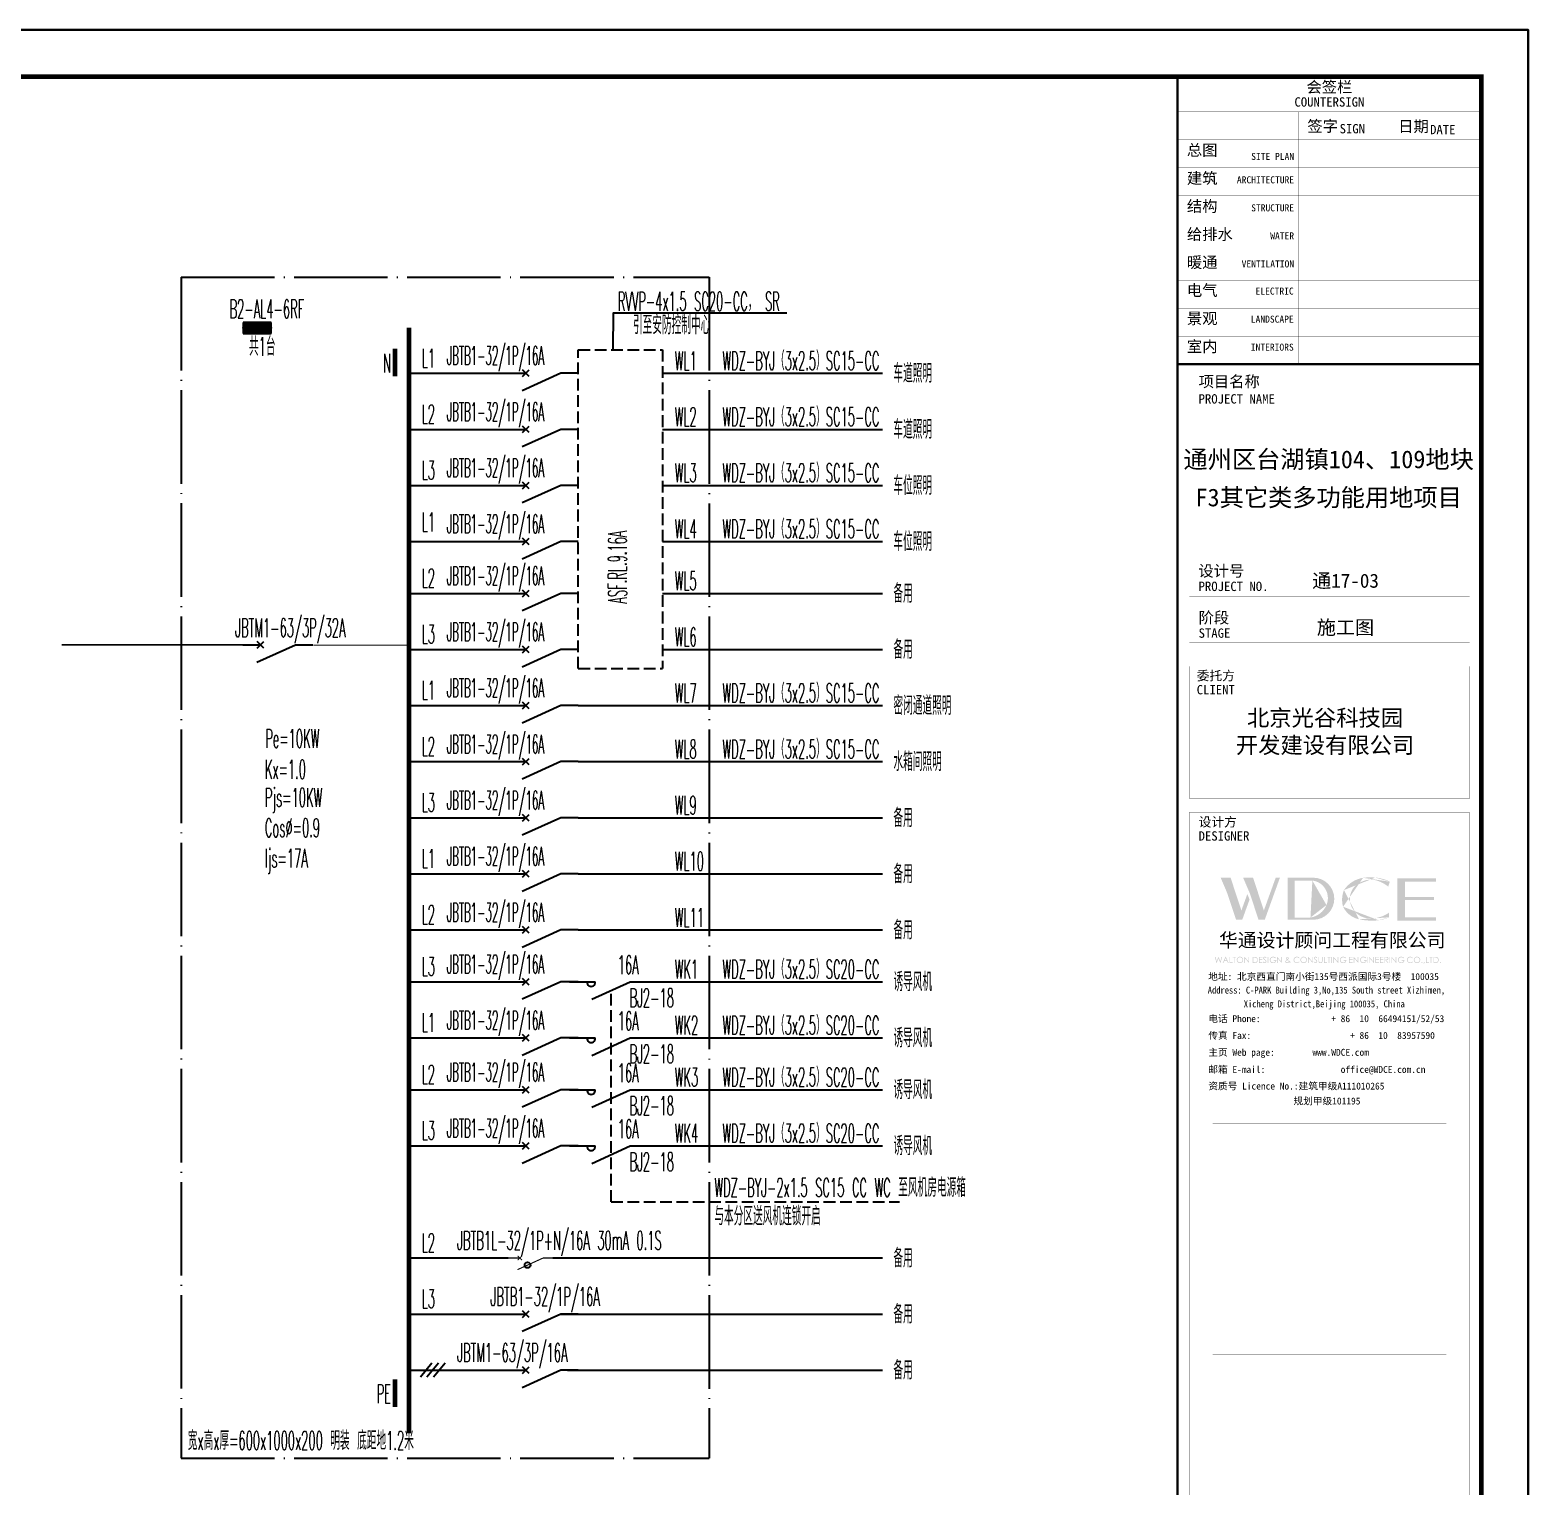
# Model space of a CAD drawing. Extents: x 776418 to 2076422, y -1170708 to 498544.
# Drawn here: x 1211635 to 1243693, y -583781 to -552632 of the extents above; entities that cross this region are included whole.
import ezdxf
from ezdxf.enums import TextEntityAlignment as Align

# ---------------------------------------------------------------- set-up
doc = ezdxf.new("R2010")
doc.units = 0
doc.header["$LTSCALE"] = 1000
doc.header["$MEASUREMENT"] = 0
for name, pattern in [('CONTINOUS', [0]), ('DASH', [0.35, 0.25, -0.1]), ('DOTE', [2.42, 2, -0.2, 0.02, -0.2])]:
    doc.linetypes.add(name, pattern=pattern)
doc.layers.get('0').update_dxf_attribs({"linetype": 'CONTINUOUS'})
for name, color, linetype in [('D-TEXT', 7, 'CONTINUOUS'), ('DIM-动力', 3, 'CONTINUOUS'), ('DQ', 255, 'CONTINOUS'), ('ELEMENT', 3, 'CONTINUOUS'), ('EQUIP-箱柜', 3, 'CONTINUOUS'), ('LAYER3', 7, 'DOTE'), ('SHEET_LINE', 6, 'CONTINUOUS'), ('SHEET_TEXT', 7, 'CONTINUOUS'), ('TEL_TITLE', 7, 'CONTINUOUS'), ('WIRE', 4, 'CONTINUOUS'), ('WIRE-动力', 2, 'CONTINUOUS'), ('WIRE-应急', 2, 'DASH'), ('WIRE-照明', 1, 'CONTINUOUS'), ('WIRE-通讯', 4, 'CONTINUOUS'), ('字', 7, 'CONTINUOUS')]:
    doc.layers.add(name, color=color, linetype=linetype)
doc.styles.add('_HZTXT', font='txt.shx', dxfattribs={"width": 0.8, "bigfont": 'HZTXT.shx'})
doc.styles.add('_TCH_LABEL', font='COMPLEX', dxfattribs={"bigfont": 'GBCBIG'})
doc.styles.get("Standard").update_dxf_attribs({"font": 'gbenor.shx', "bigfont": 'gbcbig.shx'})
doc.styles.add('华文细黑', font='STXIHEI.TTF')

# ---------------------------------------------------------------- blocks, each defined once
blk = doc.blocks.new('A$C00115E70')
at = {"layer": 'WIRE-通讯', "ltscale": 0.001}
blk.add_lwpolyline([(-84100, 59400), (0, 59400), (0, 0), (-84100, 0)], close=True, dxfattribs=at)
blk = doc.blocks.new('A$C69861949')
at = {"ltscale": 0.001}
h = blk.add_hatch(color=1, dxfattribs=at)
edge = h.paths.add_edge_path()
edge.add_line((6.19, 4.5), (5.72, 5.69))
edge.add_line((5.72, 5.69), (4.44, 2.16))
edge.add_line((4.44, 2.16), (2.13, 9.19))
edge.add_line((2.13, 9.19), (0, 9.19))
edge.add_arc((-16.38, 0.19), 18.69, 17.5872, 28.7762, ccw=False)
edge.add_line((1.43, 5.84), (3.29, 0.2))
edge.add_line((3.29, 0.2), (4.63, 0.2))
edge.add_line((4.63, 0.2), (6.19, 4.5))
h = blk.add_hatch(color=256, dxfattribs=at)
edge = h.paths.add_edge_path()
edge.add_line((12.68, 9.16), (11.78, 9.16))
edge.add_line((11.78, 9.16), (9.25, 2.16))
edge.add_line((9.25, 2.16), (6.94, 9.19))
edge.add_line((6.94, 9.19), (4.81, 9.19))
edge.add_arc((-11.57, 0.19), 18.69, 17.5872, 28.7762, ccw=False)
edge.add_line((6.25, 5.84), (8.1, 0.2))
edge.add_line((8.1, 0.2), (9.45, 0.2))
edge.add_line((9.45, 0.2), (12.68, 9.16))
h = blk.add_hatch(color=256, dxfattribs=at)
edge = h.paths.add_edge_path(flags=16)
edge.add_line((15.83, 8.57), (19.63, 8.57))
edge.add_arc((19.17, 4.82), 3.78, -23.1418, 82.9442, ccw=False)
edge.add_arc((18.56, 5.02), 4.42, 278.685, 337.5263, ccw=False)
edge.add_line((19.22, 0.65), (15.83, 0.65))
edge.add_line((15.83, 0.65), (15.83, 8.57))
edge = h.paths.add_edge_path()
edge.add_line((19.82, 9.18), (14.31, 9.18))
edge.add_line((14.31, 9.18), (14.31, 0.18))
edge.add_line((14.31, 0.18), (19.82, 0.18))
edge.add_arc((19.82, 4.68), 4.5, 270, 450)
h = blk.add_hatch(color=256, dxfattribs=at)
edge = h.paths.add_edge_path()
edge.add_arc((32.12, 5.29), 4.85, 246.0393, 272.6902)
edge.add_arc((32.04, 6.93), 6.49, 272.7072, 286.0208)
edge.add_arc((32.38, 6.77), 6.25, 283.4194, 305.53)
edge.add_line((36.01, 1.68), (36.01, 0.69))
edge.add_arc((32.99, 7.2), 7.17, 276.4266, 294.9218, ccw=False)
edge.add_arc((32.35, 12.88), 12.89, 257.7178, 276.4266, ccw=False)
edge.add_arc((30.66, 5.12), 4.95, 205.7856, 257.7178, ccw=False)
edge.add_arc((31.4, 4.47), 5.41, 157.6279, 196.1138, ccw=False)
edge.add_arc((31.4, 3.21), 6.01, 98.7561, 146.4478, ccw=False)
edge.add_arc((31.98, -1.34), 10.59, 83.9971, 98.116, ccw=False)
edge.add_arc((32.42, 0.85), 8.38, 63.158, 85.4353, ccw=False)
edge.add_line((36.21, 8.32), (35.86, 7.28))
edge.add_arc((31.06, 1.12), 7.81, 52.0262, 73.2155)
edge.add_arc((32.2, 4.92), 3.84, 73.2155, 96.604)
edge.add_arc((32.39, 3.31), 5.47, 96.604, 125.55)
edge.add_arc((31.35, 4.76), 3.68, 125.55, 164.03)
edge.add_arc((31.71, 4.66), 4.06, 164.03, 213.6257)
edge.add_arc((31.98, 4.83), 4.37, 213.6257, 245.272)
blk.add_hatch(color=256, dxfattribs=at).paths.add_polyline_path([(45.65, 5.06), (39.44, 5.06), (39.44, 8.3), (46.09, 8.3), (46.09, 9.01), (37.82, 9.01), (37.82, 0), (46.09, 0), (46.09, 0.7), (39.44, 0.7), (39.44, 4.41), (45.65, 4.41)])
blk = doc.blocks.new('A$C51FB5BAD')
at = {"layer": 'SHEET_TEXT'}
h = blk.add_hatch(color=256, dxfattribs=at)
h.paths.add_polyline_path([(-886, -18950), (-883, -18943), (-875, -18940), (-867, -18943), (-864, -18950), (-867, -18958), (-875, -18961), (-883, -18958)])
h.paths.add_polyline_path([(-994, -18829), (-1021, -18829), (-1021, -18959), (-980, -18959), (-972, -18959), (-959, -18957), (-949, -18955), (-941, -18951), (-1009, -18947), (-1009, -18842), (-999, -18842), (-943, -18838), (-954, -18833), (-959, -18832), (-968, -18830), (-980, -18829)])
h.paths.add_polyline_path([(-943, -18838), (-999, -18842), (-997, -18842), (-984, -18842), (-973, -18843), (-964, -18844), (-963, -18844), (-952, -18848), (-943, -18854), (-943, -18854), (-935, -18862), (-930, -18872), (-929, -18874), (-926, -18884), (-925, -18896), (-925, -18896), (-926, -18908), (-929, -18918), (-934, -18927), (-941, -18935), (-949, -18941), (-959, -18944), (-960, -18944), (-968, -18946), (-980, -18946), (-994, -18947), (-1009, -18947), (-941, -18951), (-933, -18946), (-926, -18938), (-919, -18929), (-919, -18928), (-915, -18918), (-913, -18907), (-912, -18896), (-912, -18889), (-914, -18878), (-917, -18868), (-918, -18864), (-924, -18854), (-931, -18846), (-934, -18844)])
h.paths.add_polyline_path([(-1040, -18829), (-1111, -18829), (-1111, -18842), (-1082, -18842), (-1082, -18959), (-1069, -18959), (-1069, -18842), (-1040, -18842)])
h.paths.add_polyline_path([(-1168, -18829), (-1181, -18829), (-1181, -18959), (-1118, -18959), (-1118, -18946), (-1168, -18946)])
h.paths.add_polyline_path([(-1221, -18935), (-1209, -18941), (-1227, -18974), (-1236, -18970)])
h.paths.add_polyline_path([(-1281, -18950), (-1277, -18943), (-1270, -18940), (-1262, -18943), (-1259, -18950), (-1262, -18958), (-1270, -18961), (-1277, -18958)])
h.paths.add_polyline_path([(-1377, -18826), (-1378, -18826), (-1390, -18827), (-1400, -18830), (-1410, -18835), (-1412, -18836), (-1376, -18838), (-1365, -18839), (-1355, -18842), (-1346, -18848), (-1337, -18855), (-1330, -18863), (-1325, -18872), (-1322, -18883), (-1321, -18894), (-1321, -18894), (-1322, -18906), (-1325, -18916), (-1330, -18925), (-1337, -18934), (-1345, -18941), (-1354, -18946), (-1365, -18949), (-1376, -18949), (-1339, -18952), (-1330, -18945), (-1323, -18938), (-1316, -18928), (-1315, -18926), (-1311, -18916), (-1308, -18905), (-1307, -18894), (-1307, -18891), (-1309, -18880), (-1312, -18870), (-1316, -18860), (-1318, -18857), (-1324, -18849), (-1332, -18841), (-1341, -18835), (-1344, -18833), (-1354, -18829), (-1365, -18827)])
h.paths.add_polyline_path([(-1412, -18836), (-1421, -18843), (-1429, -18851), (-1435, -18860), (-1436, -18862), (-1441, -18873), (-1443, -18883), (-1444, -18895), (-1444, -18897), (-1443, -18908), (-1440, -18919), (-1435, -18929), (-1434, -18930), (-1427, -18939), (-1419, -18947), (-1410, -18953), (-1407, -18954), (-1397, -18959), (-1387, -18961), (-1375, -18962), (-1373, -18962), (-1362, -18961), (-1351, -18958), (-1341, -18953), (-1339, -18952), (-1376, -18949), (-1386, -18949), (-1396, -18946), (-1406, -18941), (-1414, -18933), (-1421, -18925), (-1426, -18916), (-1429, -18906), (-1431, -18895), (-1431, -18894), (-1429, -18883), (-1426, -18873), (-1422, -18863), (-1415, -18855), (-1407, -18848), (-1398, -18843), (-1387, -18840), (-1376, -18838)])
h.paths.add_polyline_path([(-1521, -18826), (-1525, -18826), (-1536, -18827), (-1547, -18830), (-1557, -18835), (-1559, -18836), (-1521, -18838), (-1511, -18839), (-1500, -18842), (-1491, -18846), (-1482, -18853), (-1474, -18861), (-1464, -18853), (-1471, -18846), (-1479, -18839), (-1489, -18833), (-1499, -18829), (-1510, -18827)])
h.paths.add_polyline_path([(-1559, -18836), (-1568, -18842), (-1576, -18850), (-1582, -18859), (-1583, -18861), (-1588, -18871), (-1590, -18882), (-1591, -18893), (-1590, -18905), (-1588, -18915), (-1584, -18925), (-1579, -18934), (-1571, -18943), (-1571, -18943), (-1563, -18950), (-1520, -18950), (-1521, -18950), (-1533, -18949), (-1543, -18946), (-1553, -18941), (-1561, -18934), (-1561, -18934), (-1568, -18925), (-1574, -18916), (-1576, -18906), (-1577, -18894), (-1577, -18894), (-1576, -18883), (-1573, -18873), (-1568, -18863), (-1561, -18855), (-1560, -18855), (-1552, -18848), (-1542, -18843), (-1532, -18840), (-1521, -18838)])
h.paths.add_polyline_path([(-1474, -18929), (-1481, -18935), (-1489, -18941), (-1499, -18946), (-1509, -18949), (-1520, -18950), (-1563, -18950), (-1554, -18955), (-1544, -18959), (-1533, -18961), (-1521, -18962), (-1510, -18961), (-1499, -18959), (-1489, -18955), (-1481, -18951), (-1472, -18945), (-1464, -18936)])
h.paths.add_polyline_path([(-1713, -18826), (-1715, -18826), (-1727, -18827), (-1737, -18829), (-1747, -18833), (-1756, -18839), (-1764, -18846), (-1770, -18853), (-1776, -18862), (-1781, -18872), (-1783, -18883), (-1784, -18894), (-1784, -18903), (-1781, -18914), (-1777, -18924), (-1771, -18933), (-1764, -18942), (-1761, -18944), (-1753, -18951), (-1711, -18950), (-1714, -18950), (-1725, -18948), (-1735, -18945), (-1745, -18940), (-1753, -18933), (-1754, -18933), (-1761, -18924), (-1766, -18914), (-1769, -18904), (-1770, -18893), (-1770, -18887), (-1768, -18876), (-1763, -18866), (-1759, -18860), (-1751, -18852), (-1741, -18846), (-1734, -18843), (-1723, -18840), (-1712, -18839), (-1672, -18837), (-1681, -18832), (-1692, -18829), (-1702, -18827)])
h.paths.add_polyline_path([(-1672, -18837), (-1712, -18839), (-1709, -18839), (-1698, -18841), (-1687, -18844), (-1681, -18847), (-1672, -18853), (-1663, -18860), (-1654, -18851), (-1654, -18851), (-1663, -18843)])
h.paths.add_polyline_path([(-1646, -18897), (-1702, -18897), (-1702, -18909), (-1660, -18909), (-1661, -18911), (-1664, -18922), (-1669, -18931), (-1677, -18939), (-1679, -18941), (-1689, -18946), (-1699, -18949), (-1711, -18950), (-1753, -18951), (-1744, -18956), (-1734, -18959), (-1723, -18961), (-1711, -18962), (-1703, -18962), (-1692, -18960), (-1681, -18957), (-1672, -18951), (-1664, -18945), (-1659, -18938), (-1653, -18930), (-1649, -18920), (-1647, -18909)])
h.paths.add_polyline_path([(-1918, -18829), (-1908, -18861), (-1822, -18959), (-1832, -18929)])
h.paths.add_polyline_path([(-1918, -18829), (-1921, -18829), (-1921, -18959), (-1908, -18959), (-1908, -18861)])
h.paths.add_polyline_path([(-1819, -18829), (-1832, -18829), (-1832, -18929), (-1822, -18959), (-1819, -18959)])
h.paths.add_polyline_path([(-1964, -18829), (-1951, -18829), (-1951, -18959), (-1964, -18959)])
h.paths.add_polyline_path([(-2045, -18829), (-2071, -18829), (-2071, -18959), (-2058, -18959), (-2058, -18899), (-2051, -18899), (-2020, -18898), (-2010, -18895), (-2002, -18890), (-2058, -18886), (-2058, -18842), (-2035, -18842), (-2002, -18837), (-2005, -18835), (-2016, -18831), (-2021, -18830), (-2031, -18829)])
h.paths.add_polyline_path([(-2002, -18837), (-2035, -18842), (-2032, -18842), (-2020, -18843), (-2011, -18847), (-2006, -18853), (-2004, -18864), (-2005, -18873), (-2011, -18881), (-2013, -18882), (-2023, -18885), (-2036, -18886), (-2058, -18886), (-2002, -18890), (-1996, -18884), (-1991, -18875), (-1990, -18864), (-1990, -18859), (-1993, -18849), (-1995, -18846)])
h.paths.add_polyline_path([(-2020, -18898), (-2051, -18899), (-2035, -18899), (-2032, -18899)], flags=17)
h.paths.add_polyline_path([(-2051, -18899), (-2004, -18959), (-1988, -18959), (-2035, -18899)])
h.paths.add_polyline_path([(-2094, -18829), (-2169, -18829), (-2169, -18959), (-2095, -18959), (-2095, -18946), (-2156, -18946), (-2156, -18895), (-2095, -18895), (-2095, -18882), (-2156, -18882), (-2156, -18842), (-2094, -18842)])
h.paths.add_polyline_path([(-2191, -18829), (-2265, -18829), (-2265, -18959), (-2192, -18959), (-2192, -18946), (-2252, -18946), (-2252, -18895), (-2192, -18895), (-2192, -18882), (-2252, -18882), (-2252, -18842), (-2191, -18842)])
h.paths.add_polyline_path([(-2396, -18829), (-2386, -18861), (-2300, -18959), (-2310, -18929)])
h.paths.add_polyline_path([(-2396, -18829), (-2399, -18829), (-2399, -18959), (-2386, -18959), (-2386, -18861)])
h.paths.add_polyline_path([(-2297, -18829), (-2310, -18829), (-2310, -18929), (-2300, -18959), (-2297, -18959)])
h.paths.add_polyline_path([(-2442, -18829), (-2429, -18829), (-2429, -18959), (-2442, -18959)])
h.paths.add_polyline_path([(-2523, -18826), (-2525, -18826), (-2536, -18827), (-2547, -18829), (-2557, -18833), (-2566, -18839), (-2574, -18846), (-2580, -18853), (-2586, -18862), (-2590, -18872), (-2593, -18883), (-2594, -18894), (-2593, -18903), (-2591, -18914), (-2587, -18924), (-2581, -18933), (-2574, -18942), (-2571, -18944), (-2563, -18951), (-2520, -18950), (-2524, -18950), (-2535, -18948), (-2545, -18945), (-2554, -18940), (-2563, -18933), (-2563, -18933), (-2571, -18924), (-2576, -18914), (-2579, -18904), (-2580, -18893), (-2580, -18887), (-2577, -18876), (-2572, -18866), (-2568, -18860), (-2560, -18852), (-2551, -18846), (-2544, -18843), (-2533, -18840), (-2522, -18839), (-2482, -18837), (-2491, -18832), (-2501, -18829), (-2512, -18827)])
h.paths.add_polyline_path([(-2482, -18837), (-2522, -18839), (-2519, -18839), (-2508, -18841), (-2497, -18844), (-2491, -18847), (-2482, -18853), (-2473, -18860), (-2463, -18851), (-2463, -18851), (-2472, -18843)])
h.paths.add_polyline_path([(-2455, -18897), (-2511, -18897), (-2511, -18909), (-2470, -18909), (-2470, -18911), (-2474, -18922), (-2479, -18931), (-2487, -18939), (-2489, -18941), (-2498, -18946), (-2509, -18949), (-2520, -18950), (-2563, -18951), (-2554, -18956), (-2544, -18959), (-2533, -18961), (-2521, -18962), (-2513, -18962), (-2501, -18960), (-2491, -18957), (-2482, -18951), (-2474, -18945), (-2468, -18938), (-2463, -18930), (-2459, -18920), (-2456, -18909)])
h.paths.add_polyline_path([(-2728, -18829), (-2718, -18861), (-2632, -18959), (-2642, -18929)])
h.paths.add_polyline_path([(-2728, -18829), (-2731, -18829), (-2731, -18959), (-2718, -18959), (-2718, -18861)])
h.paths.add_polyline_path([(-2629, -18829), (-2642, -18829), (-2642, -18929), (-2632, -18959), (-2629, -18959)])
h.paths.add_polyline_path([(-2753, -18829), (-2828, -18829), (-2828, -18959), (-2754, -18959), (-2754, -18946), (-2815, -18946), (-2815, -18895), (-2754, -18895), (-2754, -18882), (-2815, -18882), (-2815, -18842), (-2753, -18842)])
h.paths.add_polyline_path([(-2956, -18826), (-2958, -18826), (-2969, -18827), (-2980, -18829), (-2990, -18833), (-2999, -18839), (-3007, -18846), (-3013, -18853), (-3019, -18862), (-3023, -18872), (-3026, -18883), (-3027, -18894), (-3026, -18903), (-3024, -18914), (-3020, -18924), (-3014, -18933), (-3007, -18942), (-3004, -18944), (-2996, -18951), (-2953, -18950), (-2957, -18950), (-2968, -18948), (-2978, -18945), (-2988, -18940), (-2996, -18933), (-2996, -18933), (-3004, -18924), (-3009, -18914), (-3012, -18904), (-3013, -18893), (-3013, -18887), (-3010, -18876), (-3005, -18866), (-3001, -18860), (-2994, -18852), (-2984, -18846), (-2977, -18843), (-2966, -18840), (-2955, -18839), (-2915, -18837), (-2924, -18832), (-2934, -18829), (-2945, -18827)])
h.paths.add_polyline_path([(-2915, -18837), (-2955, -18839), (-2952, -18839), (-2941, -18841), (-2930, -18844), (-2924, -18847), (-2915, -18853), (-2906, -18860), (-2896, -18851), (-2897, -18851), (-2905, -18843)])
h.paths.add_polyline_path([(-2888, -18897), (-2945, -18897), (-2945, -18909), (-2903, -18909), (-2903, -18911), (-2907, -18922), (-2912, -18931), (-2920, -18939), (-2922, -18941), (-2932, -18946), (-2942, -18949), (-2953, -18950), (-2996, -18951), (-2987, -18956), (-2977, -18959), (-2966, -18961), (-2954, -18962), (-2946, -18962), (-2934, -18960), (-2924, -18957), (-2915, -18951), (-2907, -18945), (-2901, -18938), (-2896, -18930), (-2892, -18920), (-2889, -18909)])
h.paths.add_polyline_path([(-3161, -18829), (-3151, -18861), (-3065, -18959), (-3075, -18929)])
h.paths.add_polyline_path([(-3161, -18829), (-3164, -18829), (-3164, -18959), (-3151, -18959), (-3151, -18861)])
h.paths.add_polyline_path([(-3062, -18829), (-3075, -18829), (-3075, -18929), (-3065, -18959), (-3062, -18959)])
h.paths.add_polyline_path([(-3207, -18829), (-3194, -18829), (-3194, -18959), (-3207, -18959)])
h.paths.add_polyline_path([(-3224, -18829), (-3295, -18829), (-3295, -18842), (-3266, -18842), (-3266, -18959), (-3253, -18959), (-3253, -18842), (-3224, -18842)])
h.paths.add_polyline_path([(-3352, -18829), (-3365, -18829), (-3365, -18959), (-3302, -18959), (-3302, -18946), (-3352, -18946)])
h.paths.add_polyline_path([(-3398, -18829), (-3410, -18829), (-3410, -18907), (-3411, -18919), (-3412, -18928), (-3412, -18929), (-3417, -18939), (-3418, -18940), (-3427, -18947), (-3429, -18948), (-3440, -18950), (-3468, -18953), (-3459, -18959), (-3450, -18961), (-3439, -18962), (-3436, -18962), (-3425, -18960), (-3415, -18955), (-3415, -18955), (-3407, -18947), (-3401, -18938), (-3400, -18931), (-3398, -18921), (-3398, -18907)])
h.paths.add_polyline_path([(-3470, -18829), (-3483, -18829), (-3483, -18907), (-3483, -18914), (-3482, -18926), (-3481, -18935), (-3479, -18939), (-3473, -18949), (-3468, -18953), (-3440, -18950), (-3444, -18950), (-3455, -18946), (-3457, -18945), (-3465, -18937), (-3466, -18936), (-3470, -18926), (-3470, -18920), (-3470, -18907)])
h.paths.add_polyline_path([(-3547, -18826), (-3550, -18826), (-3561, -18829), (-3570, -18835), (-3571, -18836), (-3577, -18845), (-3579, -18856), (-3579, -18857), (-3576, -18868), (-3576, -18870), (-3569, -18879), (-3569, -18879), (-3562, -18885), (-3552, -18894), (-3546, -18898), (-3537, -18906), (-3531, -18912), (-3528, -18917), (-3525, -18927), (-3526, -18934), (-3532, -18943), (-3538, -18947), (-3549, -18949), (-3575, -18951), (-3567, -18957), (-3558, -18961), (-3547, -18962), (-3541, -18962), (-3531, -18958), (-3522, -18952), (-3518, -18947), (-3513, -18938), (-3511, -18927), (-3513, -18917), (-3518, -18907), (-3523, -18901), (-3530, -18894), (-3540, -18886), (-3545, -18882), (-3555, -18874), (-3561, -18868), (-3562, -18866), (-3565, -18856), (-3565, -18853), (-3560, -18844), (-3558, -18842), (-3548, -18839), (-3521, -18838), (-3529, -18831), (-3536, -18828)])
h.paths.add_polyline_path([(-3521, -18838), (-3548, -18839), (-3544, -18840), (-3534, -18844), (-3531, -18846), (-3524, -18855), (-3513, -18847)], flags=17)
h.paths.add_polyline_path([(-3576, -18928), (-3587, -18935), (-3582, -18943), (-3575, -18951), (-3549, -18949), (-3552, -18949), (-3561, -18946), (-3569, -18939)])
h.paths.add_polyline_path([(-3704, -18829), (-3694, -18861), (-3608, -18959), (-3618, -18929)])
h.paths.add_polyline_path([(-3704, -18829), (-3707, -18829), (-3707, -18959), (-3694, -18959), (-3694, -18861)])
h.paths.add_polyline_path([(-3605, -18829), (-3618, -18829), (-3618, -18929), (-3608, -18959), (-3605, -18959)])
h.paths.add_polyline_path([(-3802, -18826), (-3804, -18826), (-3815, -18827), (-3826, -18830), (-3836, -18835), (-3838, -18836), (-3802, -18838), (-3791, -18839), (-3781, -18842), (-3772, -18848), (-3763, -18855), (-3756, -18863), (-3751, -18872), (-3748, -18883), (-3747, -18894), (-3747, -18894), (-3748, -18906), (-3751, -18916), (-3756, -18925), (-3763, -18934), (-3771, -18941), (-3780, -18946), (-3791, -18949), (-3802, -18949), (-3765, -18952), (-3756, -18945), (-3748, -18938), (-3742, -18928), (-3741, -18926), (-3737, -18916), (-3734, -18905), (-3733, -18894), (-3733, -18891), (-3734, -18880), (-3737, -18870), (-3742, -18860), (-3743, -18857), (-3750, -18849), (-3758, -18841), (-3767, -18835), (-3770, -18833), (-3780, -18829), (-3791, -18827)])
h.paths.add_polyline_path([(-3838, -18836), (-3847, -18843), (-3855, -18851), (-3861, -18860), (-3862, -18862), (-3866, -18873), (-3869, -18883), (-3870, -18895), (-3870, -18897), (-3869, -18908), (-3866, -18919), (-3861, -18929), (-3860, -18930), (-3853, -18939), (-3845, -18947), (-3836, -18953), (-3833, -18954), (-3823, -18959), (-3813, -18961), (-3801, -18962), (-3799, -18962), (-3788, -18961), (-3777, -18958), (-3767, -18953), (-3765, -18952), (-3802, -18949), (-3812, -18949), (-3822, -18946), (-3832, -18941), (-3840, -18933), (-3847, -18925), (-3852, -18916), (-3855, -18906), (-3856, -18895), (-3856, -18894), (-3855, -18883), (-3852, -18873), (-3848, -18863), (-3841, -18855), (-3833, -18848), (-3823, -18843), (-3813, -18840), (-3802, -18838)])
h.paths.add_polyline_path([(-3947, -18826), (-3951, -18826), (-3962, -18827), (-3973, -18830), (-3983, -18835), (-3985, -18836), (-3947, -18838), (-3937, -18839), (-3926, -18842), (-3917, -18846), (-3908, -18853), (-3900, -18861), (-3890, -18853), (-3896, -18846), (-3905, -18839), (-3915, -18833), (-3925, -18829), (-3936, -18827)])
h.paths.add_polyline_path([(-3985, -18836), (-3994, -18842), (-4001, -18850), (-4008, -18859), (-4009, -18861), (-4014, -18871), (-4016, -18882), (-4017, -18893), (-4016, -18905), (-4014, -18915), (-4010, -18925), (-4004, -18934), (-3997, -18943), (-3997, -18943), (-3989, -18950), (-3946, -18950), (-3947, -18950), (-3959, -18949), (-3969, -18946), (-3979, -18941), (-3987, -18934), (-3987, -18934), (-3994, -18925), (-3999, -18916), (-4002, -18906), (-4003, -18894), (-4003, -18894), (-4002, -18883), (-3999, -18873), (-3994, -18863), (-3987, -18855), (-3986, -18855), (-3978, -18848), (-3968, -18843), (-3958, -18840), (-3947, -18838)])
h.paths.add_polyline_path([(-3900, -18929), (-3907, -18935), (-3915, -18941), (-3925, -18946), (-3935, -18949), (-3946, -18950), (-3989, -18950), (-3980, -18955), (-3969, -18959), (-3959, -18961), (-3947, -18962), (-3936, -18961), (-3925, -18959), (-3915, -18955), (-3907, -18951), (-3898, -18945), (-3890, -18936)])
h.paths.add_polyline_path([(-4149, -18834), (-4150, -18834), (-4161, -18836), (-4170, -18840), (-4176, -18847), (-4179, -18857), (-4179, -18859), (-4175, -18870), (-4175, -18870), (-4170, -18878), (-4162, -18888), (-4170, -18894), (-4153, -18898), (-4120, -18933), (-4124, -18935), (-4134, -18942), (-4142, -18946), (-4148, -18948), (-4158, -18950), (-4184, -18954), (-4181, -18956), (-4171, -18961), (-4160, -18962), (-4160, -18962), (-4148, -18961), (-4138, -18958), (-4132, -18955), (-4122, -18949), (-4111, -18942), (-4094, -18940), (-4101, -18933), (-4095, -18928), (-4111, -18924), (-4144, -18890), (-4140, -18887), (-4152, -18881), (-4156, -18875), (-4163, -18865), (-4166, -18858), (-4161, -18849), (-4160, -18849), (-4150, -18846), (-4129, -18841), (-4129, -18841), (-4138, -18836)])
h.paths.add_polyline_path([(-4129, -18841), (-4150, -18846), (-4149, -18846), (-4139, -18849), (-4134, -18857), (-4135, -18863), (-4141, -18871), (-4152, -18881), (-4140, -18887), (-4131, -18879), (-4125, -18871), (-4123, -18868), (-4121, -18857), (-4122, -18850)], flags=17)
h.paths.add_polyline_path([(-4170, -18894), (-4178, -18902), (-4185, -18910), (-4186, -18912), (-4191, -18922), (-4193, -18932), (-4193, -18934), (-4190, -18945), (-4184, -18954), (-4158, -18950), (-4164, -18949), (-4174, -18944), (-4176, -18941), (-4180, -18931), (-4180, -18928), (-4175, -18918), (-4172, -18914), (-4164, -18907), (-4153, -18898)])
h.paths.add_polyline_path([(-4095, -18911), (-4101, -18916), (-4111, -18924), (-4095, -18928), (-4086, -18920)])
h.paths.add_polyline_path([(-4094, -18940), (-4111, -18942), (-4095, -18959), (-4077, -18959), (-4078, -18957), (-4087, -18948)])
h.paths.add_polyline_path([(-4369, -18829), (-4358, -18861), (-4273, -18959), (-4283, -18929)])
h.paths.add_polyline_path([(-4369, -18829), (-4372, -18829), (-4372, -18959), (-4358, -18959), (-4358, -18861)])
h.paths.add_polyline_path([(-4270, -18829), (-4283, -18829), (-4283, -18929), (-4273, -18959), (-4270, -18959)])
h.paths.add_polyline_path([(-4454, -18826), (-4456, -18826), (-4468, -18827), (-4479, -18829), (-4489, -18833), (-4497, -18839), (-4506, -18846), (-4512, -18853), (-4518, -18862), (-4522, -18872), (-4525, -18883), (-4526, -18894), (-4525, -18903), (-4523, -18914), (-4518, -18924), (-4513, -18933), (-4505, -18942), (-4503, -18944), (-4495, -18951), (-4452, -18950), (-4456, -18950), (-4467, -18948), (-4477, -18945), (-4486, -18940), (-4495, -18933), (-4495, -18933), (-4502, -18924), (-4508, -18914), (-4511, -18904), (-4512, -18893), (-4511, -18887), (-4509, -18876), (-4504, -18866), (-4500, -18860), (-4492, -18852), (-4483, -18846), (-4475, -18843), (-4465, -18840), (-4454, -18839), (-4413, -18837), (-4423, -18832), (-4433, -18829), (-4443, -18827)])
h.paths.add_polyline_path([(-4413, -18837), (-4454, -18839), (-4450, -18839), (-4440, -18841), (-4429, -18844), (-4423, -18847), (-4414, -18853), (-4405, -18860), (-4395, -18851), (-4395, -18851), (-4404, -18843)])
h.paths.add_polyline_path([(-4387, -18897), (-4443, -18897), (-4443, -18909), (-4402, -18909), (-4402, -18911), (-4405, -18922), (-4411, -18931), (-4419, -18939), (-4421, -18941), (-4430, -18946), (-4440, -18949), (-4452, -18950), (-4495, -18951), (-4486, -18956), (-4475, -18959), (-4464, -18961), (-4452, -18962), (-4444, -18962), (-4433, -18960), (-4423, -18957), (-4414, -18951), (-4406, -18945), (-4400, -18938), (-4395, -18930), (-4391, -18920), (-4388, -18909)])
h.paths.add_polyline_path([(-4572, -18829), (-4559, -18829), (-4559, -18959), (-4572, -18959)])
h.paths.add_polyline_path([(-4634, -18826), (-4637, -18826), (-4647, -18829), (-4656, -18835), (-4658, -18836), (-4663, -18845), (-4665, -18856), (-4665, -18857), (-4663, -18868), (-4662, -18870), (-4656, -18879), (-4656, -18879), (-4649, -18885), (-4638, -18894), (-4633, -18898), (-4624, -18906), (-4618, -18912), (-4614, -18917), (-4612, -18927), (-4613, -18934), (-4618, -18943), (-4625, -18947), (-4636, -18949), (-4661, -18951), (-4653, -18957), (-4644, -18961), (-4634, -18962), (-4627, -18962), (-4617, -18958), (-4608, -18952), (-4604, -18947), (-4599, -18938), (-4597, -18927), (-4599, -18917), (-4605, -18907), (-4609, -18901), (-4617, -18894), (-4627, -18886), (-4632, -18882), (-4642, -18874), (-4647, -18868), (-4649, -18866), (-4652, -18856), (-4652, -18853), (-4647, -18844), (-4645, -18842), (-4634, -18839), (-4607, -18838), (-4615, -18831), (-4623, -18828)])
h.paths.add_polyline_path([(-4607, -18838), (-4634, -18839), (-4631, -18840), (-4621, -18844), (-4618, -18846), (-4610, -18855), (-4600, -18847)], flags=17)
h.paths.add_polyline_path([(-4662, -18928), (-4673, -18935), (-4669, -18943), (-4661, -18951), (-4636, -18949), (-4639, -18949), (-4647, -18946), (-4655, -18939)])
h.paths.add_polyline_path([(-4682, -18829), (-4757, -18829), (-4757, -18959), (-4683, -18959), (-4683, -18946), (-4744, -18946), (-4744, -18895), (-4683, -18895), (-4683, -18882), (-4744, -18882), (-4744, -18842), (-4682, -18842)])
h.paths.add_polyline_path([(-4864, -18829), (-4891, -18829), (-4891, -18959), (-4850, -18959), (-4842, -18959), (-4830, -18957), (-4820, -18955), (-4811, -18951), (-4879, -18947), (-4879, -18842), (-4870, -18842), (-4813, -18838), (-4824, -18833), (-4829, -18832), (-4839, -18830), (-4850, -18829)])
h.paths.add_polyline_path([(-4813, -18838), (-4870, -18842), (-4867, -18842), (-4854, -18842), (-4843, -18843), (-4834, -18844), (-4833, -18844), (-4823, -18848), (-4813, -18854), (-4813, -18854), (-4805, -18862), (-4800, -18872), (-4799, -18874), (-4796, -18884), (-4795, -18896), (-4795, -18896), (-4796, -18908), (-4799, -18918), (-4804, -18927), (-4811, -18935), (-4819, -18941), (-4830, -18944), (-4830, -18944), (-4839, -18946), (-4850, -18946), (-4864, -18947), (-4879, -18947), (-4811, -18951), (-4804, -18946), (-4796, -18938), (-4790, -18929), (-4789, -18928), (-4785, -18918), (-4783, -18907), (-4782, -18896), (-4782, -18889), (-4784, -18878), (-4787, -18868), (-4789, -18864), (-4794, -18854), (-4801, -18846), (-4804, -18844)])
h.paths.add_polyline_path([(-5067, -18829), (-5057, -18861), (-4971, -18959), (-4981, -18929)])
h.paths.add_polyline_path([(-5067, -18829), (-5070, -18829), (-5070, -18959), (-5057, -18959), (-5057, -18861)])
h.paths.add_polyline_path([(-4968, -18829), (-4981, -18829), (-4981, -18929), (-4971, -18959), (-4968, -18959)])
h.paths.add_polyline_path([(-5165, -18826), (-5167, -18826), (-5178, -18827), (-5189, -18830), (-5199, -18835), (-5201, -18836), (-5165, -18838), (-5154, -18839), (-5144, -18842), (-5134, -18848), (-5125, -18855), (-5119, -18863), (-5114, -18872), (-5110, -18883), (-5109, -18894), (-5109, -18894), (-5110, -18906), (-5114, -18916), (-5118, -18925), (-5125, -18934), (-5133, -18941), (-5143, -18946), (-5153, -18949), (-5165, -18949), (-5128, -18952), (-5119, -18945), (-5111, -18938), (-5105, -18928), (-5104, -18926), (-5099, -18916), (-5097, -18905), (-5096, -18894), (-5096, -18891), (-5097, -18880), (-5100, -18870), (-5105, -18860), (-5106, -18857), (-5113, -18849), (-5121, -18841), (-5130, -18835), (-5133, -18833), (-5143, -18829), (-5154, -18827)])
h.paths.add_polyline_path([(-5201, -18836), (-5210, -18843), (-5217, -18851), (-5224, -18860), (-5225, -18862), (-5229, -18873), (-5232, -18883), (-5233, -18895), (-5232, -18897), (-5231, -18908), (-5228, -18919), (-5223, -18929), (-5222, -18930), (-5216, -18939), (-5208, -18947), (-5198, -18953), (-5196, -18954), (-5186, -18959), (-5175, -18961), (-5164, -18962), (-5161, -18962), (-5150, -18961), (-5140, -18958), (-5130, -18953), (-5128, -18952), (-5165, -18949), (-5175, -18949), (-5185, -18946), (-5194, -18941), (-5203, -18933), (-5210, -18925), (-5215, -18916), (-5218, -18906), (-5219, -18895), (-5219, -18894), (-5218, -18883), (-5215, -18873), (-5210, -18863), (-5203, -18855), (-5195, -18848), (-5186, -18843), (-5176, -18840), (-5165, -18838)])
h.paths.add_polyline_path([(-5246, -18829), (-5317, -18829), (-5317, -18842), (-5288, -18842), (-5288, -18959), (-5275, -18959), (-5275, -18842), (-5246, -18842)])
h.paths.add_polyline_path([(-5374, -18829), (-5387, -18829), (-5387, -18959), (-5324, -18959), (-5324, -18946), (-5374, -18946)])
h.paths.add_polyline_path([(-5468, -18824), (-5470, -18853), (-5448, -18901), (-5492, -18901), (-5442, -18915), (-5421, -18959), (-5408, -18959)])
h.paths.add_polyline_path([(-5468, -18824), (-5471, -18824), (-5532, -18959), (-5518, -18959), (-5498, -18915), (-5442, -18915), (-5492, -18901), (-5470, -18853)])
h.paths.add_polyline_path([(-5545, -18829), (-5558, -18829), (-5585, -18926), (-5585, -18962), (-5583, -18962)])
h.paths.add_polyline_path([(-5622, -18829), (-5623, -18861), (-5585, -18962), (-5585, -18926)])
h.paths.add_polyline_path([(-5622, -18829), (-5625, -18829), (-5662, -18926), (-5665, -18962), (-5663, -18962), (-5623, -18861)])
h.paths.add_polyline_path([(-5688, -18829), (-5702, -18829), (-5665, -18962), (-5662, -18926)])
at = {"layer": 'SHEET_LINE', "const_width": 50}
for points in [[(-6500, 0), (-6500, -6150), (0, -6150), (0, 0)], [(-6500, -57400), (0, -57400), (0, -6150), (-6500, -6150)]]:
    blk.add_lwpolyline(points, close=True, dxfattribs=at)
at = {"layer": 'SHEET_LINE', "const_width": 5}
for points in [[(-6500, -750), (0, -750)], [(-3914, -750), (-3914, -6150)], [(-1910, -750), (-1910, -6150)], [(-6500, -1350), (0, -1350)], [(-6500, -1950), (0, -1950)], [(-6500, -2550), (0, -2550)], [(-6500, -3150), (0, -3150)], [(-6500, -3750), (0, -3750)], [(-6500, -4350), (0, -4350)], [(-6500, -4950), (0, -4950)], [(-6500, -4950), (0, -4950)], [(-6500, -5550), (0, -5550)], [(-6500, -6150), (0, -6150)], [(-6250, -11113), (-250, -11113)], [(-6250, -12113), (-250, -12113)], [(-250, -15440), (-250, -12613), (-6250, -12613), (-6250, -15440)], [(-6250, -15440), (-250, -15440)], [(-6250, -15740), (-6250, -33443)], [(-6250, -15740), (-250, -15740)], [(-6250, -33443), (-250, -33443), (-250, -15740)], [(-5750, -22389), (-750, -22389)], [(-5750, -27343), (-750, -27343)]]:
    blk.add_lwpolyline(points, dxfattribs=at)
at = {"layer": 'SHEET_TEXT', "ltscale": 0.001, "xscale": 100, "yscale": 100, "zscale": 100}
blk.add_blockref('A$C69861949', (-5578, -18053), dxfattribs=at)
at = {"layer": 'SHEET_TEXT', "style": '华文细黑'}
for s, height, p in [('会签栏', 240, (-3250, -100)), ('COUNTERSIGN', 200, (-3250, -440))]:
    blk.add_text(s, height=height, dxfattribs=at).set_placement(p, align=Align.TOP_CENTER)
for s, height, p in [('签字', 240, (-3722, -937)), ('日期', 240, (-1779, -942)), ('SIGN', 200, (-3032, -1012)), ('DATE', 200, (-1096, -1030)), ('总图', 240, (-6300, -1450)), ('建筑', 240, (-6300, -2050)), ('结构', 240, (-6300, -2650)), ('给排水', 240, (-6300, -3250)), ('暖通', 240, (-6300, -3850)), ('电气', 240, (-6300, -4450)), ('景观', 240, (-6300, -5050)), ('室内', 240, (-6300, -5650)), ('项目名称', 240, (-6050, -6400)), ('PROJECT NAME', 200, (-6050, -6792)), ('设计号', 240, (-6054, -10452)), ('PROJECT NO.', 200, (-6050, -10803)), ('阶段', 240, (-6050, -11453)), ('STAGE', 200, (-6050, -11803)), ('委托方', 200, (-6090, -12714)), ('CLIENT', 200, (-6090, -13014))]:
    blk.add_text(s, height=height, dxfattribs=at).set_placement(p, align=Align.TOP_LEFT)
for s, p in [('SITE PLAN', (-4006, -1630)), ('ARCHITECTURE', (-4006, -2130)), ('STRUCTURE', (-4006, -2730)), ('WATER', (-4006, -3330)), ('VENTILATION', (-4006, -3930)), ('ELECTRIC', (-4014, -4511)), ('LANDSCAPE', (-4014, -5111)), ('INTERIORS', (-4014, -5711))]:
    blk.add_text(s, height=150, dxfattribs=at).set_placement(p, align=Align.TOP_RIGHT)
at = {"layer": 'SHEET_TEXT', "color": 6, "style": '华文细黑'}
for s, p in [('设计方', (-6050, -15842)), ('DESIGNER', (-6050, -16142))]:
    blk.add_text(s, height=200, dxfattribs=at).set_placement(p, align=Align.TOP_LEFT)
at = {"layer": 'SHEET_TEXT', "style": '华文细黑'}
for s, height, p in [('华通设计顾问工程有限公司', 296.23, (-5615, -18619)), ('地址: 北京西直门南小街135号西派国际3号楼  100035', 148.12, (-5844, -19325)), ('电话 Phone:               + 86  10  66494151/52/53', 148.12, (-5842, -20225)), ('传真 Fax:                     + 86  10  83957590', 148.12, (-5842, -20584)), ('主页 Web page:        www.WDCE.com', 148.12, (-5842, -20945)), ('邮箱 E-mail:                office@WDCE.com.cn ', 148.12, (-5842, -21312)), ('资质号 Licence No.:建筑甲级A111010265', 148.12, (-5842, -21667)), ('规划甲级101195', 148.1, (-4020, -21987))]:
    blk.add_text(s, height=height, dxfattribs=at).set_placement(p)
at = {"layer": 'SHEET_TEXT', "style": '华文细黑', "width": 0.9}
for s, p in [('Address: C-PARK Building 3,No,135 South street Xizhimen,', (-5853, -19614)), ('Xicheng District,Beijing 100035, China', (-5083, -19909))]:
    blk.add_text(s, height=148.12, dxfattribs=at).set_placement(p)
at = {"layer": '字', "width": 78154.16, "attachment_point": 5, "style": '华文细黑'}
for s, insert, char_height in [('通州区台湖镇104、109地块', (-3267, -8206), 380), ('F3其它类多功能用地项目', (-3267, -9023), 380), ('通17-03', (-2906, -10797), 300), ('施工图', (-2906, -11797), 300), ('北京光谷科技园\\P开发建设有限公司', (-3343, -14027), 350)]:
    blk.add_mtext(s, dxfattribs=dict(at, insert=insert, char_height=char_height))
blk = doc.blocks.new('M_M7')
for p, q in [((-0.25, -0.2), (0, -0.75)), ((-0.047, -0.297), (0.047, -0.203)), ((-0.047, -0.203), (0.047, -0.297))]:
    blk.add_line(p, q)
for points in [[(0, 0), (0, -0.25)], [(0, -0.75), (0, -1)]]:
    blk.add_lwpolyline(points)
at = {"width": 0.8, "flags": 9}
blk.add_attdef('S', (0.25, -0.5), '', height=0.2, dxfattribs=at)
blk = doc.blocks.new('$element$00000576')
for points in [[(0, 0), (0, -0.25)], [(0, -1), (0, -0.75), (-0.25, -0.2)], [(-0.047, -0.297), (0.047, -0.203)], [(-0.047, -0.203), (0.047, -0.297)]]:
    blk.add_lwpolyline(points)
at = {"flags": 9}
blk.add_attdef('S', (0, 0), '', height=0.00000667, dxfattribs=at)
blk = doc.blocks.new('*X1')
at = {"color": 0}
for p, q in [((-250, 33), (-83, 200)), ((-250, 68), (-118, 200)), ((-250, 104), (-154, 200)), ((-250, 139), (-189, 200)), ((-250, 174), (-224, 200)), ((-247, 0), (-47, 200)), ((-212, 0), (-12, 200)), ((-177, 0), (23, 200)), ((-141, 0), (59, 200)), ((-106, 0), (94, 200)), ((-71, 0), (129, 200)), ((-35, 0), (165, 200)), ((0, 0), (200, 200)), ((35, 0), (235, 200)), ((71, 0), (250, 179)), ((106, 0), (250, 144)), ((141, 0), (250, 109)), ((177, 0), (250, 73)), ((212, 0), (250, 38)), ((247, 0), (250, 3))]:
    blk.add_line(p, q, dxfattribs=at)
blk = doc.blocks.new('$equip$00001421')
for p, q in [((0.75, 0.6), (-0.75, 0.6)), ((-0.75, 0.6), (-0.75, 0)), ((-0.75, 0), (0.75, 0)), ((0.75, 0), (0.75, 0.6))]:
    blk.add_line(p, q)
at = {"const_width": 0.6}
blk.add_lwpolyline([(-0.75, 0.3), (0.75, 0.3)], dxfattribs=at)
for p in [(-0.75, 0.3), (0, 0.6), (0, 0), (0.75, 0.3)]:
    blk.add_point(p)
at = {"xscale": 0.00300000000061118, "yscale": 0.00300000000061118, "zscale": 0.00300000000061118}
blk.add_blockref('*X1', (0, 0), dxfattribs=at)
at = {"style": '_TCH_LABEL', "flags": 9}
blk.add_attdef('A', (0, 0), '', height=0.00002, dxfattribs=at)
blk = doc.blocks.new('$element$00000525')
at = {"const_width": 0.0233}
for points in [[(0, 0), (0, -0.25)], [(-0.25, -0.2), (0, -0.75), (0, -1)], [(-0.047, -0.203), (0.047, -0.297)], [(0.047, -0.203), (-0.047, -0.297)]]:
    blk.add_lwpolyline(points, dxfattribs=at)
blk.add_circle((-0.151, -0.417), 0.0615)
at = {"flags": 9}
blk.add_attdef('S', (0, 0), '', height=0.00000667, dxfattribs=at)
blk = doc.blocks.new('M_M4')
blk.add_line((-0.25, -0.2), (0, -0.75))
for points in [[(0, 0), (0, -0.25)], [(0, -0.75), (0, -1)]]:
    blk.add_lwpolyline(points)
blk.add_arc((-0.008, -0.192), 0.0589, 81.8699, 278.1301)
at = {"width": 0.8, "flags": 9}
blk.add_attdef('S', (0.25, -0.5), '', height=0.2, dxfattribs=at)

msp = doc.modelspace()

# ---------------------------------------------------------------- linework, layer by layer
msp.add_lwpolyline([(1224119, -559476), (1224120, -558683), (1227830, -558683)])
at = {"layer": 'DIM-动力', "ltscale": 0.001}
msp.add_lwpolyline([(1159593, -612032), (1243693, -612032), (1243693, -552632), (1159593, -552632)], close=True, dxfattribs=at)
at = {"layer": 'ELEMENT', "linetype": 'DASH'}
for p, q in [((1223370, -566294), (1223370, -559476)), ((1223370, -559476), (1225170, -559476)), ((1225170, -559476), (1225170, -566294)), ((1223370, -566294), (1225170, -566294))]:
    msp.add_line(p, q, dxfattribs=at)
at = {"layer": 'LAYER3'}
for p, q in [((1214868, -557918), (1214868, -583187)), ((1214868, -557918), (1226170, -557919)), ((1226170, -557919), (1226169, -583187)), ((1214868, -583187), (1226170, -583187))]:
    msp.add_line(p, q, dxfattribs=at)
at = {"layer": 'TEL_TITLE'}
msp.add_lwpolyline([(1159593, -612032), (1243693, -612032), (1243693, -552632), (1159593, -552632)], close=True, dxfattribs=at)
at = {"layer": 'TEL_TITLE', "const_width": 100}
msp.add_lwpolyline([(1162093, -611032), (1242693, -611032), (1242693, -553632), (1162093, -553632)], close=True, dxfattribs=at)
at = {"layer": 'WIRE', "linetype": 'Continuous'}
for p, q in [((1219745, -559976), (1221870, -559976)), ((1225170, -559976), (1229880, -559976)), ((1219745, -561176), (1221870, -561176)), ((1225170, -561176), (1229880, -561176)), ((1219745, -562376), (1221870, -562376)), ((1225170, -562376), (1229880, -562376)), ((1219745, -563576), (1221870, -563576)), ((1225170, -563576), (1229880, -563576)), ((1219745, -564685), (1221870, -564685)), ((1225170, -564685), (1229880, -564685)), ((1219745, -565885), (1221870, -565885)), ((1225170, -565885), (1229880, -565885)), ((1219745, -567085), (1221870, -567085)), ((1223370, -567085), (1229880, -567085)), ((1219745, -568285), (1221870, -568285)), ((1223370, -568285), (1229880, -568285)), ((1219745, -569485), (1221870, -569485)), ((1223370, -569485), (1229880, -569485)), ((1219745, -570685), (1221870, -570685)), ((1223370, -570685), (1229880, -570685)), ((1219745, -571885), (1221870, -571885)), ((1223370, -571885), (1229880, -571885)), ((1219745, -572994), (1221870, -572994)), ((1223182, -572994), (1223732, -572994)), ((1224482, -572994), (1229880, -572994)), ((1219745, -574194), (1221870, -574194)), ((1223182, -574194), (1223732, -574194)), ((1224482, -574194), (1229880, -574194)), ((1219745, -575303), (1221870, -575303)), ((1223182, -575303), (1223732, -575303)), ((1224482, -575303), (1229880, -575303)), ((1219745, -576503), (1221870, -576503)), ((1223182, -576503), (1223732, -576503)), ((1224482, -576503), (1229880, -576503)), ((1219745, -578903), (1221870, -578903)), ((1222823, -578903), (1229880, -578903)), ((1219745, -580103), (1221870, -580103)), ((1222995, -580103), (1229880, -580102)), ((1219745, -581302), (1221870, -581302)), ((1223138, -581302), (1229880, -581302))]:
    msp.add_line(p, q, dxfattribs=at)
at = {"layer": 'WIRE', "const_width": 100}
for points in [[(1219745, -559001), (1219745, -582652)], [(1219444, -560039), (1219444, -559448)], [(1219444, -582089), (1219444, -581498)]]:
    msp.add_lwpolyline(points, dxfattribs=at)
at = {"layer": 'WIRE-动力'}
for p, q in [((1220237, -581156), (1219990, -581449)), ((1220377, -581156), (1220130, -581449)), ((1220517, -581156), (1220270, -581449))]:
    msp.add_line(p, q, dxfattribs=at)
at = {"layer": 'WIRE-应急', "color": 0, "linetype": 'DASH'}
for q in [(1224070, -573181), (1230246, -577703)]:
    msp.add_line((1224070, -577703), q, dxfattribs=at)
at = {"layer": 'WIRE-照明', "linetype": 'Continuous', "const_width": 35}
msp.add_lwpolyline([(1216192, -565785), (1212313, -565785)], dxfattribs=at)
at = {"layer": 'WIRE-照明', "linetype": 'ByBlock', "ltscale": 0.1, "const_width": 25}
msp.add_lwpolyline([(1219745, -565794), (1217696, -565794)], dxfattribs=at)

# ---------------------------------------------------------------- block references
msp.add_blockref('A$C51FB5BAD', (1242693, -553632))
at = {"layer": 'DQ', "xscale": 1500, "yscale": 1500, "zscale": 1500, "rotation": 90}
msp.add_blockref('M_M7', (1216192, -565785), dxfattribs=at)
at = {"layer": 'ELEMENT', "rotation": 90}
for name, p, xscale, yscale, zscale in [('$element$00000576', (1221870, -559976), 1500, 1500, 1500), ('$element$00000576', (1221870, -561176), 1500, 1500, 1500), ('$element$00000576', (1221870, -562376), 1500, 1500, 1500), ('$element$00000576', (1221870, -563576), 1500, 1500, 1500), ('$element$00000576', (1221870, -564685), 1500, 1500, 1500), ('$element$00000576', (1221870, -565885), 1500, 1500, 1500), ('$element$00000576', (1221870, -567085), 1500, 1500, 1500), ('$element$00000576', (1221870, -568285), 1500, 1500, 1500), ('$element$00000576', (1221870, -569485), 1500, 1500, 1500), ('$element$00000576', (1221870, -570685), 1500, 1500, 1500), ('$element$00000576', (1221870, -571885), 1500, 1500, 1500), ('$element$00000576', (1221870, -572994), 1500, 1500, 1500), ('$element$00000576', (1221870, -574194), 1500, 1500, 1500), ('$element$00000576', (1221870, -575303), 1500, 1500, 1500), ('$element$00000576', (1221870, -576503), 1500, 1500, 1500), ('$element$00000525', (1221867, -578903), 1000, 1000, 1000), ('$element$00000576', (1221870, -580103), 1500, 1500, 1500), ('$element$00000576', (1221870, -581302), 1500, 1500, 1500)]:
    msp.add_blockref(name, p, dxfattribs=dict(at, xscale=xscale, yscale=yscale, zscale=zscale))
at = {"layer": 'ELEMENT', "linetype": 'ByBlock', "xscale": 1500, "yscale": 1500, "zscale": 1500, "rotation": 90}
for p in [(1223357, -572994), (1223357, -574194), (1223357, -575303), (1223357, -576503)]:
    msp.add_blockref('M_M4', p, dxfattribs=at)
at = {"layer": 'EQUIP-箱柜', "xscale": 400, "yscale": 400, "zscale": 400}
msp.add_blockref('$equip$00001421', (1216495, -559127), dxfattribs=at)
at = {"layer": 'WIRE-通讯', "ltscale": 0.001}
msp.add_blockref('A$C00115E70', (1243693, -612032), dxfattribs=at)

# ---------------------------------------------------------------- texts
at = {"layer": 'D-TEXT', "style": '_HZTXT'}
for s, width, p in [('B2-AL4-6RF', 0.45, (1215906, -558800)), ('RVVP-4x1.5 SC20-CC， SR', 0.45, (1224213, -558637)), ('引至安防控制中心', 0.45, (1224539, -559142)), ('共1台', 0.45, (1216322, -559602)), ('JBTB1-32/1P/16A', 0.4, (1220560, -559799)), ('N', 0.45, (1219191, -559957)), ('L1', 0.45, (1220018, -559850)), ('WL1', 0.45, (1225433, -559907)), ('WDZ-BYJ（3x2.5）SC15-CC', 0.45, (1226453, -559907)), ('车道照明 ', 0.45, (1230112, -560178)), ('L2', 0.45, (1220018, -561050)), ('JBTB1-32/1P/16A', 0.4, (1220560, -560999)), ('WDZ-BYJ（3x2.5）SC15-CC', 0.45, (1226453, -561107)), ('WL2', 0.45, (1225433, -561107)), ('车道照明 ', 0.45, (1230112, -561378)), ('L3', 0.45, (1220018, -562250)), ('JBTB1-32/1P/16A', 0.4, (1220560, -562199)), ('WL3', 0.45, (1225433, -562307)), ('WDZ-BYJ（3x2.5）SC15-CC', 0.45, (1226453, -562307)), ('车位照明 ', 0.45, (1230112, -562578)), ('JBTB1-32/1P/16A', 0.4, (1220560, -563399)), ('L1', 0.45, (1220018, -563358)), ('WL4', 0.45, (1225433, -563507)), ('WDZ-BYJ（3x2.5）SC15-CC', 0.45, (1226453, -563507)), ('车位照明 ', 0.45, (1230112, -563778)), ('L2', 0.45, (1220018, -564558)), ('JBTB1-32/1P/16A', 0.4, (1220560, -564508)), ('WL5', 0.45, (1225433, -564616)), ('备用', 0.45, (1230113, -564886)), ('JBTM1-63/3P/32A', 0.45, (1216028, -565619, 0)), ('L3', 0.45, (1220018, -565758)), ('JBTB1-32/1P/16A', 0.4, (1220560, -565708)), ('WL6', 0.45, (1225433, -565816)), ('备用', 0.45, (1230113, -566086)), ('JBTB1-32/1P/16A', 0.4, (1220560, -566908)), ('L1', 0.45, (1220018, -566958)), ('WL7', 0.45, (1225433, -567016)), ('WDZ-BYJ（3x2.5）SC15-CC', 0.45, (1226453, -567016)), ('密闭通道照明', 0.45, (1230113, -567286)), ('Pe=10KW', 0.45, (1216670, -567989)), ('JBTB1-32/1P/16A', 0.4, (1220560, -568108)), ('L2', 0.45, (1220018, -568158)), ('WL8', 0.45, (1225433, -568216)), ('WDZ-BYJ（3x2.5）SC15-CC', 0.45, (1226453, -568216)), ('水箱间照明', 0.45, (1230113, -568486)), ('Kx=1.0', 0.45, (1216662, -568649)), ('Pjs=10KW', 0.45, (1216662, -569249)), ('L3', 0.45, (1220018, -569358)), ('JBTB1-32/1P/16A', 0.4, (1220560, -569308)), ('WL9', 0.45, (1225433, -569416)), ('备用', 0.45, (1230113, -569686)), ('Cos%%C=0.9', 0.45, (1216662, -569899)), ('Ijs=17A', 0.45, (1216662, -570549)), ('L1', 0.45, (1220018, -570558)), ('JBTB1-32/1P/16A', 0.4, (1220560, -570508)), ('WL10', 0.45, (1225433, -570616)), ('备用', 0.45, (1230113, -570886)), ('JBTB1-32/1P/16A', 0.4, (1220560, -571708)), ('L2', 0.45, (1220018, -571758)), ('WL11', 0.45, (1225433, -571816)), ('备用', 0.45, (1230113, -572086)), ('L3', 0.45, (1220018, -572867)), ('JBTB1-32/1P/16A', 0.4, (1220560, -572817)), ('16A', 0.45, (1224213, -572832)), ('WK1', 0.45, (1225433, -572925)), ('WDZ-BYJ（3x2.5）SC20-CC', 0.45, (1226453, -572925)), ('诱导风机 ', 0.45, (1230113, -573195)), ('BJ2-18', 0.45, (1224466, -573535)), ('L1', 0.45, (1220018, -574067)), ('JBTB1-32/1P/16A', 0.4, (1220560, -574017)), ('16A', 0.45, (1224213, -574032)), ('WK2', 0.45, (1225433, -574125)), ('WDZ-BYJ（3x2.5）SC20-CC', 0.45, (1226453, -574125)), ('诱导风机 ', 0.45, (1230113, -574395)), ('BJ2-18', 0.45, (1224466, -574735)), ('L2', 0.45, (1220018, -575176)), ('JBTB1-32/1P/16A', 0.4, (1220560, -575126)), ('16A', 0.45, (1224213, -575141)), ('WDZ-BYJ（3x2.5）SC20-CC', 0.45, (1226453, -575234)), ('WK3', 0.45, (1225433, -575234)), ('诱导风机 ', 0.45, (1230113, -575504)), ('BJ2-18', 0.45, (1224466, -575844)), ('L3', 0.45, (1220018, -576376)), ('JBTB1-32/1P/16A', 0.4, (1220560, -576326)), ('16A', 0.45, (1224213, -576341)), ('WK4', 0.45, (1225433, -576434)), ('WDZ-BYJ（3x2.5）SC20-CC', 0.45, (1226453, -576434)), ('诱导风机 ', 0.45, (1230113, -576704)), ('BJ2-18', 0.45, (1224466, -577044)), ('WDZ-BYJ-2x1.5 SC15 CC WC 至风机房电源箱', 0.45, (1226281, -577595)), ('与本分区送风机连锁开启', 0.45, (1226281, -578206)), ('JBTB1L-32/1P+N/16A 30mA 0.1S', 0.45, (1220776, -578726)), ('L2', 0.45, (1220018, -578776)), ('备用', 0.45, (1230113, -579104)), ('L3', 0.45, (1220018, -579976)), ('JBTB1-32/1P/16A', 0.45, (1221490, -579926)), ('备用', 0.45, (1230113, -580304)), ('JBTM1-63/3P/16A', 0.45, (1220778, -581126)), ('备用', 0.45, (1230113, -581503)), ('PE', 0.45, (1219053, -582007)), ('宽x高x厚=600x1000x200 明装 底距地1.2米', 0.45, (1215013, -583008))]:
    msp.add_text(s, height=400, dxfattribs=dict(at, width=width)).set_placement(p)
at = {"layer": 'D-TEXT', "style": '_HZTXT', "width": 0.45}
msp.add_text('ASF.RL.9.16A', height=400, rotation=90, dxfattribs=at).set_placement((1224405, -564901))

doc.saveas('drawing.dxf')
